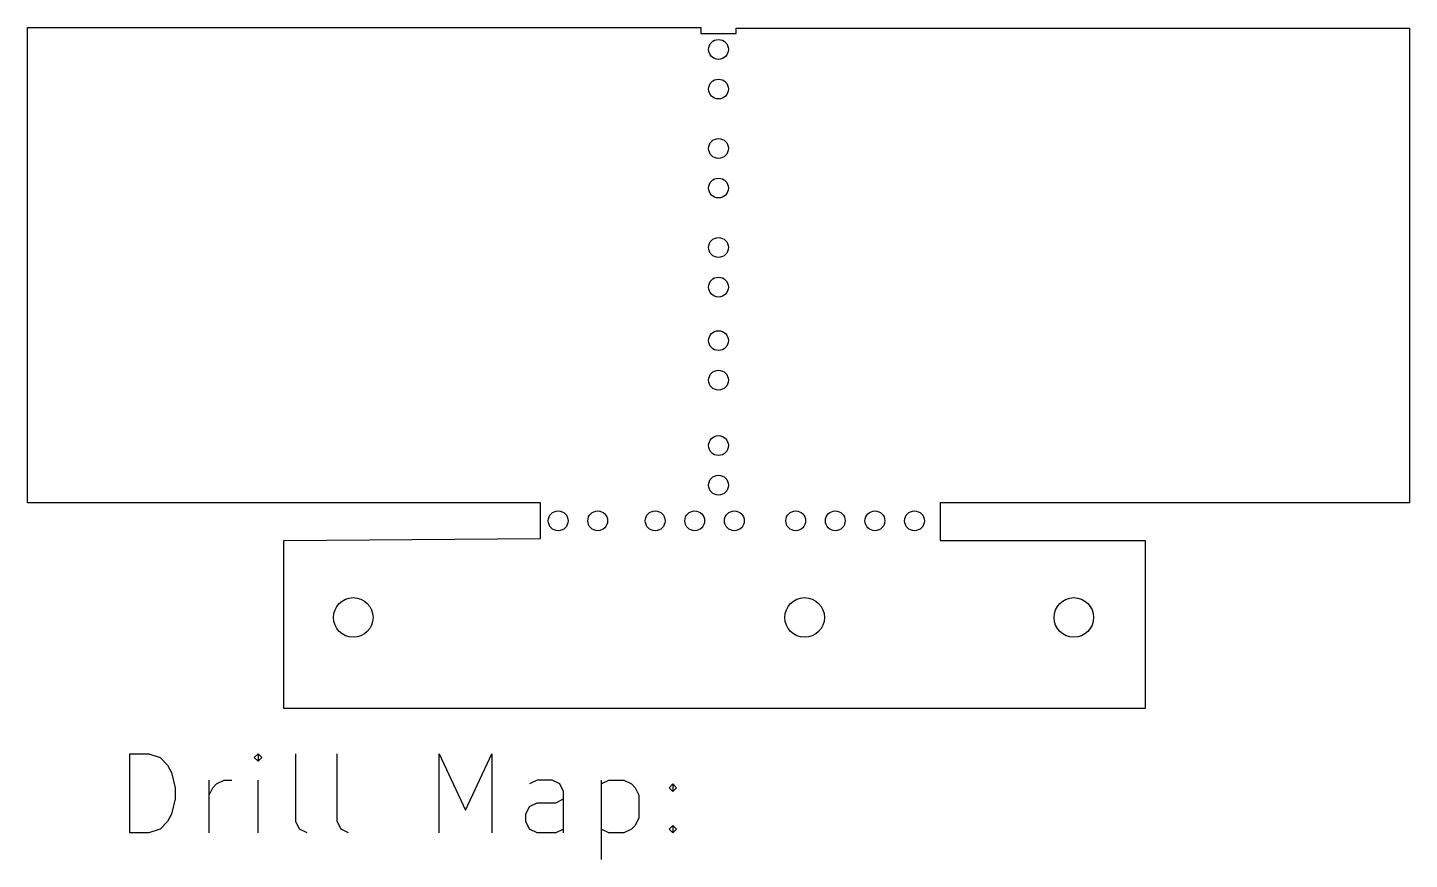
# Model space of a CAD drawing. Header units: millimetres. Extents: x 122.1 to 157, y -125.3 to -104.3.
import ezdxf

# ---------------------------------------------------------------- set-up
doc = ezdxf.new("R2010")
doc.units = ezdxf.units.MM
doc.layers.add('BLACK', color=250, linetype='CONTINUOUS')

msp = doc.modelspace()

# ---------------------------------------------------------------- linework, layer by layer
at = {"layer": 'BLACK', "linetype": 'CONTINUOUS'}
for p, q in [((122.1, -116.3), (122.1, -104.3)), ((122.1, -104.3), (139.1, -104.3)), ((139.1, -104.3), (139.1, -104.45)), ((140, -104.45), (140, -104.31)), ((140, -104.31), (157, -104.31)), ((157, -104.31), (157, -116.3)), ((139.1, -104.45), (140, -104.45)), ((135.05, -116.3), (122.1, -116.3)), ((135.05, -117.2), (135.05, -116.3)), ((157, -116.3), (145.15, -116.3)), ((145.15, -116.3), (145.15, -117.25)), ((128.575, -117.25), (135.05, -117.2)), ((128.575, -121.49), (128.575, -117.25)), ((145.15, -117.25), (150.325, -117.25)), ((150.325, -117.25), (150.325, -121.49)), ((150.325, -121.49), (128.575, -121.49)), ((124.682768, -124.629838), (124.682768, -122.629838)), ((124.682768, -122.629838), (125.158958, -122.629838)), ((125.158958, -122.629838), (125.444673, -122.725076)), ((125.444673, -122.725076), (125.635149, -122.915552)), ((127.920863, -122.629838), (127.825625, -122.725076)), ((127.825625, -122.725076), (127.920863, -122.820314)), ((128.016101, -122.725076), (127.920863, -122.629838)), ((127.920863, -122.629838), (127.920863, -122.820314)), ((127.920863, -122.820314), (128.016101, -122.725076)), ((128.873244, -124.344123), (128.873244, -122.629838)), ((129.920863, -124.344123), (129.920863, -122.629838)), ((132.492292, -124.629838), (132.492292, -122.629838)), ((132.492292, -122.629838), (133.158959, -124.058409)), ((133.158959, -124.058409), (133.825625, -122.629838)), ((133.825625, -122.629838), (133.825625, -124.629838)), ((125.635149, -122.915552), (125.730387, -123.106028)), ((125.730387, -123.106028), (125.825625, -123.48698)), ((125.825625, -123.48698), (125.825625, -123.772695)), ((126.682768, -124.629838), (126.682768, -123.296504)), ((126.682768, -123.677457), (126.778006, -123.48698)), ((126.778006, -123.48698), (126.873244, -123.391742)), ((126.873244, -123.391742), (127.06372, -123.296504)), ((127.06372, -123.296504), (127.254197, -123.296504)), ((127.920863, -124.629838), (127.920863, -123.296504)), ((134.968482, -123.296504), (134.778006, -123.391742)), ((135.349435, -123.296504), (134.968482, -123.296504)), ((135.539911, -123.391742), (135.349435, -123.296504)), ((135.635149, -123.582219), (135.539911, -123.391742)), ((136.58753, -123.296504), (136.58753, -125.296504)), ((136.58753, -123.391742), (136.778006, -123.296504)), ((136.778006, -123.296504), (137.158959, -123.296504)), ((137.158959, -123.296504), (137.349435, -123.391742)), ((137.349435, -123.391742), (137.444673, -123.48698)), ((137.444673, -123.48698), (137.539911, -123.677457)), ((138.301816, -123.48698), (138.397054, -123.391742)), ((138.397054, -123.582219), (138.301816, -123.48698)), ((138.397054, -123.391742), (138.492292, -123.48698)), ((138.397054, -123.391742), (138.397054, -123.582219)), ((138.492292, -123.48698), (138.397054, -123.582219)), ((125.825625, -123.772695), (125.730387, -124.153647)), ((134.778006, -123.963171), (134.968482, -123.867933)), ((134.968482, -123.867933), (135.444673, -123.867933)), ((135.444673, -123.867933), (135.635149, -123.772695)), ((135.635149, -124.629838), (135.635149, -123.582219)), ((137.539911, -123.677457), (137.539911, -124.248885)), ((125.730387, -124.153647), (125.635149, -124.344123)), ((134.682768, -124.153647), (134.778006, -123.963171)), ((134.682768, -124.344123), (134.682768, -124.153647)), ((125.444673, -124.5346), (125.158958, -124.629838)), ((125.635149, -124.344123), (125.444673, -124.5346)), ((128.968482, -124.5346), (128.873244, -124.344123)), ((129.158958, -124.629838), (128.968482, -124.5346)), ((130.016101, -124.5346), (129.920863, -124.344123)), ((130.206577, -124.629838), (130.016101, -124.5346)), ((134.778006, -124.5346), (134.682768, -124.344123)), ((134.968482, -124.629838), (134.778006, -124.5346)), ((135.635149, -124.5346), (135.444673, -124.629838)), ((136.778006, -124.629838), (136.58753, -124.5346)), ((137.349435, -124.5346), (137.158959, -124.629838)), ((137.444673, -124.439361), (137.349435, -124.5346)), ((137.539911, -124.248885), (137.444673, -124.439361)), ((138.301816, -124.5346), (138.397054, -124.439361)), ((138.397054, -124.629838), (138.301816, -124.5346)), ((138.397054, -124.439361), (138.492292, -124.5346)), ((138.397054, -124.439361), (138.397054, -124.629838)), ((138.492292, -124.5346), (138.397054, -124.629838)), ((125.158958, -124.629838), (124.682768, -124.629838)), ((135.444673, -124.629838), (134.968482, -124.629838)), ((137.158959, -124.629838), (136.778006, -124.629838))]:
    msp.add_line(p, q, dxfattribs=at)
at = {"layer": 'BLACK'}
for centre, radius in [((139.55, -104.85), 0.25), ((139.55, -105.85), 0.25), ((139.55, -107.35), 0.25), ((139.55, -108.35), 0.25), ((139.55, -109.85), 0.25), ((139.55, -110.85), 0.25), ((139.55, -112.2), 0.25), ((139.55, -113.2), 0.25), ((139.55, -114.85), 0.25), ((139.55, -115.85), 0.25), ((135.5, -116.75), 0.25), ((136.5, -116.75), 0.25), ((137.95, -116.75), 0.25), ((138.95, -116.75), 0.25), ((139.95, -116.75), 0.25), ((141.5, -116.75), 0.25), ((142.5, -116.75), 0.25), ((143.5, -116.75), 0.25), ((144.5, -116.75), 0.25), ((130.325, -119.19), 0.5), ((141.725, -119.19), 0.5), ((148.525, -119.19), 0.5)]:
    msp.add_circle(centre, radius, dxfattribs=at)

doc.saveas('drawing.dxf')
